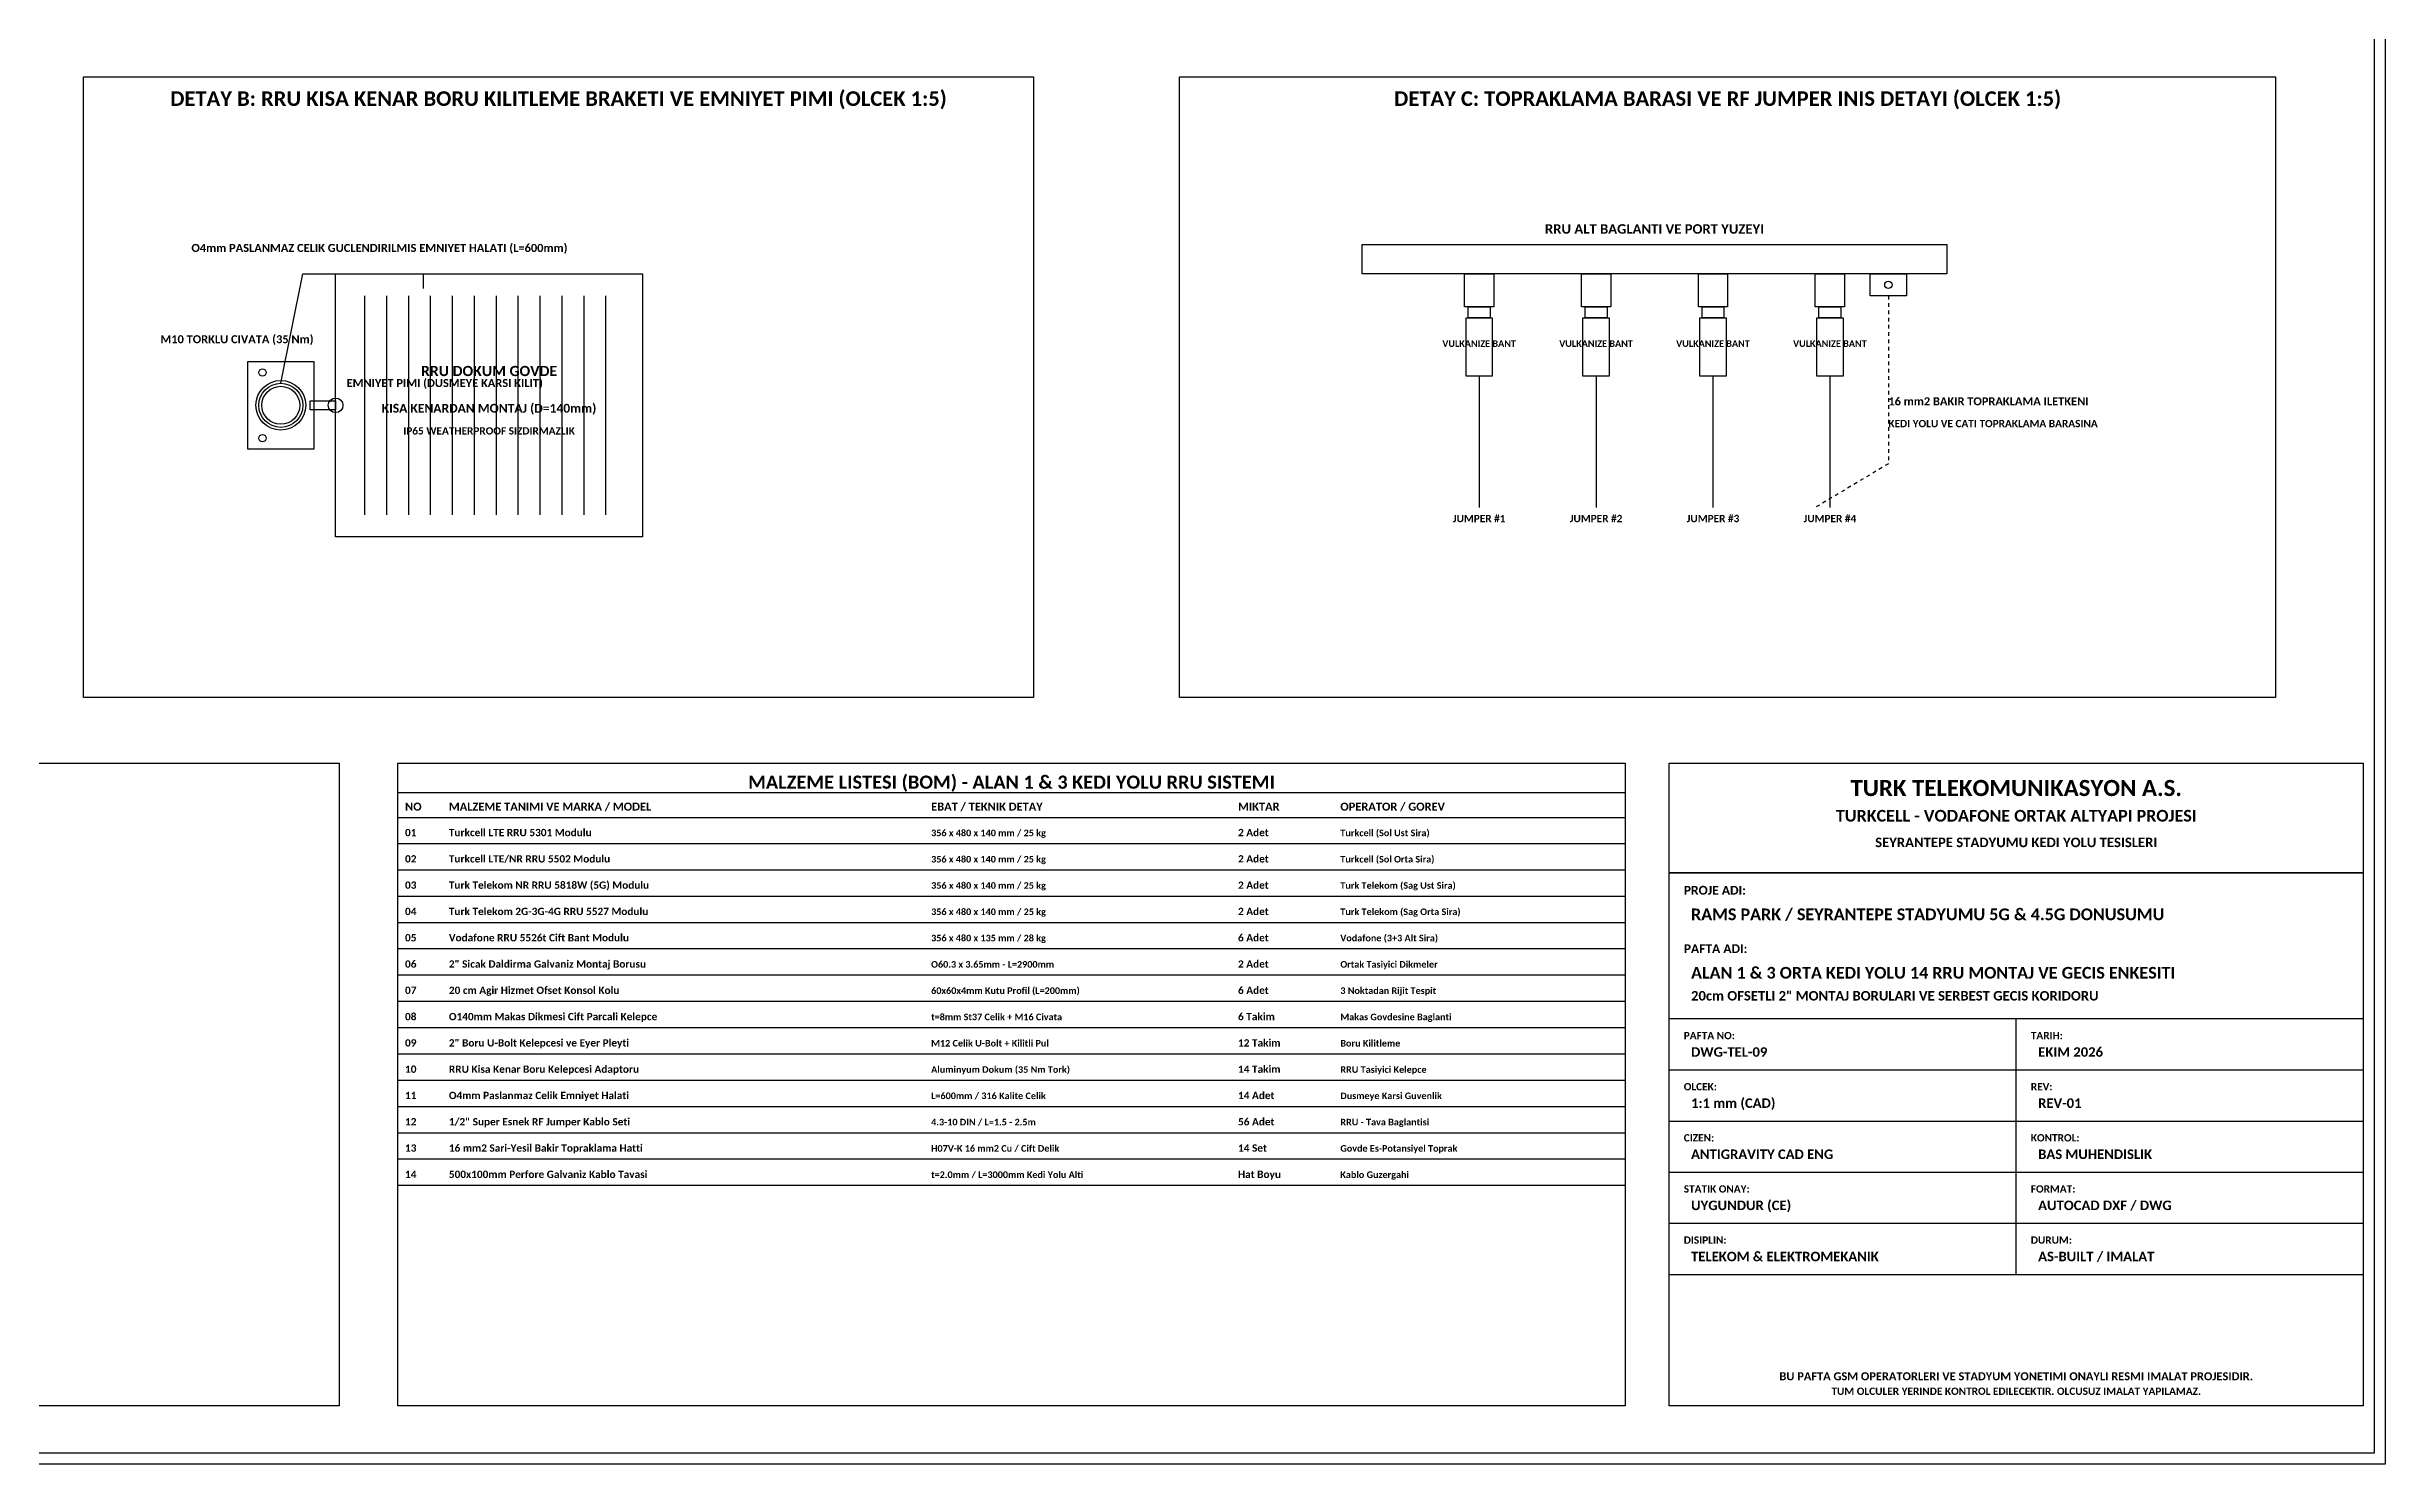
# Model space of a CAD drawing. Header units: millimetres. Extents: x -2532 to 2500, y -1000 to 4553.
# Drawn here: x -700 to 2500, y -1000 to 941 of the extents above; entities that cross this region are included whole.
import ezdxf
from ezdxf.enums import TextEntityAlignment as Align

# ---------------------------------------------------------------- set-up
doc = ezdxf.new("R2010")
doc.units = ezdxf.units.MM
doc.linetypes.add('DASHED', pattern=[10, 5, -5])
for name, color, linetype in [('EKP_TURKCELL_RRU', 5, 'CONTINUOUS'), ('KABLO_TAVALARI', 6, 'CONTINUOUS'), ('METIN_BILGI', 7, 'CONTINUOUS'), ('MONTAJ_BORULARI', 2, 'CONTINUOUS'), ('YURUYUS_KORIDORU', 3, 'DASHED')]:
    doc.layers.add(name, color=color, linetype=linetype)
doc.styles.get("Standard").update_dxf_attribs({"font": 'calibrib.ttf'})

msp = doc.modelspace()

# ---------------------------------------------------------------- linework, layer by layer
at = {"layer": 'EKP_TURKCELL_RRU'}
for p, q in [((-265, 300), (-265, 600)), ((-235, 300), (-235, 600)), ((-205, 300), (-205, 600)), ((-175, 300), (-175, 600)), ((-145, 300), (-145, 600)), ((-115, 300), (-115, 600)), ((-85, 300), (-85, 600)), ((-55, 300), (-55, 600)), ((-25, 300), (-25, 600)), ((5, 300), (5, 600)), ((35, 300), (35, 600)), ((65, 300), (65, 600))]:
    msp.add_line(p, q, dxfattribs=at)
for points in [[(1100, 630), (1100, 670), (1900, 670), (1900, 630)], [(-305, 270), (-305, 630), (115, 630), (115, 270)]]:
    msp.add_lwpolyline(points, close=True, dxfattribs=at)
at = {"layer": 'KABLO_TAVALARI'}
for p, q in [((1260, 490), (1260, 310)), ((1420, 490), (1420, 310)), ((1580, 490), (1580, 310)), ((1740, 490), (1740, 310))]:
    msp.add_line(p, q, dxfattribs=at)
for points in [[(1242, 490), (1242, 570), (1278, 570), (1278, 490)], [(1402, 490), (1402, 570), (1438, 570), (1438, 490)], [(1562, 490), (1562, 570), (1598, 570), (1598, 490)], [(1722, 490), (1722, 570), (1758, 570), (1758, 490)]]:
    msp.add_lwpolyline(points, close=True, dxfattribs=at)
at = {"layer": 'METIN_BILGI'}
for p, q in [((-220, -150), (1460, -150)), ((-220, -186), (1460, -186)), ((-220, -222), (1460, -222)), ((-220, -258), (1460, -258)), ((-220, -294), (1460, -294)), ((-220, -330), (1460, -330)), ((-220, -366), (1460, -366)), ((-220, -402), (1460, -402)), ((1995, -460), (1995, -390)), ((-220, -438), (1460, -438)), ((-220, -474), (1460, -474)), ((1520, -460), (2470, -460)), ((1995, -530), (1995, -460)), ((-220, -510), (1460, -510)), ((1520, -530), (2470, -530)), ((1995, -600), (1995, -530)), ((-220, -546), (1460, -546)), ((-220, -582), (1460, -582)), ((1520, -600), (2470, -600)), ((1995, -670), (1995, -600)), ((-220, -618), (1460, -618)), ((1520, -670), (2470, -670)), ((1995, -740), (1995, -670)), ((1520, -740), (2470, -740))]:
    msp.add_line(p, q, dxfattribs=at)
for points in [[(-2500, -1000), (-2500, 3200), (2500, 3200), (2500, -1000)], [(-2485, -985), (-2485, 3185), (2485, 3185), (2485, -985)], [(-650, 50), (-650, 900), (650, 900), (650, 50)], [(850, 50), (850, 900), (2350, 900), (2350, 50)], [(-2450, -920), (-2450, -40), (-300, -40), (-300, -920)], [(-220, -920), (-220, -40), (1460, -40), (1460, -920)], [(1520, -920), (1520, -40), (2470, -40), (2470, -920)], [(1520, -190), (1520, -40), (2470, -40), (2470, -190)], [(-220, -115), (-220, -80), (1460, -80), (1460, -115)], [(1520, -390), (1520, -190), (2470, -190), (2470, -390)]]:
    msp.add_lwpolyline(points, close=True, dxfattribs=at)
at = {"layer": 'MONTAJ_BORULARI'}
for p, q in [((-380, 480.15), (-350, 630)), ((-350, 630), (-185, 630)), ((-185, 630), (-185, 610))]:
    msp.add_line(p, q, dxfattribs=at)
for points in [[(1240, 585), (1240, 630), (1280, 630), (1280, 585)], [(1400, 585), (1400, 630), (1440, 630), (1440, 585)], [(1560, 585), (1560, 630), (1600, 630), (1600, 585)], [(1720, 585), (1720, 630), (1760, 630), (1760, 585)], [(1795, 600), (1795, 630), (1845, 630), (1845, 600)], [(1245, 570), (1245, 585), (1275, 585), (1275, 570)], [(1405, 570), (1405, 585), (1435, 585), (1435, 570)], [(1565, 570), (1565, 585), (1595, 585), (1595, 570)], [(1725, 570), (1725, 585), (1755, 585), (1755, 570)], [(-425, 390), (-425, 510), (-335, 510), (-335, 390)], [(-340, 444), (-340, 456), (-305, 456), (-305, 444)]]:
    msp.add_lwpolyline(points, close=True, dxfattribs=at)
for centre, radius in [((1820, 615), 5), ((-380, 450), 34), ((-380, 450), 30.15), ((-405, 495), 5), ((-380, 450), 26), ((-305, 450), 10), ((-405, 405), 5)]:
    msp.add_circle(centre, radius, dxfattribs=at)
at = {"layer": 'YURUYUS_KORIDORU'}
for p, q in [((1820, 600), (1820, 370)), ((1820, 370), (1720, 310))]:
    msp.add_line(p, q, dxfattribs=at)

# ---------------------------------------------------------------- texts
at = {"layer": 'METIN_BILGI'}
for s, height, p in [('DETAY B: RRU KISA KENAR BORU KILITLEME BRAKETI VE EMNIYET PIMI (OLCEK 1:5)', 20, (0, 860)), ('DETAY C: TOPRAKLAMA BARASI VE RF JUMPER INIS DETAYI (OLCEK 1:5)', 20, (1600, 860)), ('O4mm PASLANMAZ CELIK GUCLENDIRILMIS EMNIYET HALATI (L=600mm)', 11, (-245, 660)), ('RRU ALT BAGLANTI VE PORT YUZEYI', 13, (1500, 685)), ('M10 TORKLU CIVATA (35 Nm)', 11, (-440, 535)), ('VULKANIZE BANT', 9, (1260, 530)), ('VULKANIZE BANT', 9, (1420, 530)), ('VULKANIZE BANT', 9, (1580, 530)), ('VULKANIZE BANT', 9, (1740, 530)), ('RRU DOKUM GOVDE', 14, (-95, 490)), ('KISA KENARDAN MONTAJ (D=140mm)', 12, (-95, 440)), ('IP65 WEATHERPROOF SIZDIRMAZLIK', 10, (-95, 410)), ('JUMPER #1', 10, (1260, 290)), ('JUMPER #2', 10, (1420, 290)), ('JUMPER #3', 10, (1580, 290)), ('JUMPER #4', 10, (1740, 290)), ('MALZEME LISTESI (BOM) - ALAN 1 & 3 KEDI YOLU RRU SISTEMI', 18, (620, -75)), ('TURK TELEKOMUNIKASYON A.S.', 22, (1995, -85)), ('TURKCELL - VODAFONE ORTAK ALTYAPI PROJESI', 16, (1995, -120)), ('SEYRANTEPE STADYUMU KEDI YOLU TESISLERI', 13, (1995, -155)), ('BU PAFTA GSM OPERATORLERI VE STADYUM YONETIMI ONAYLI RESMI IMALAT PROJESIDIR.', 11, (1995, -885)), ('TUM OLCULER YERINDE KONTROL EDILECEKTIR. OLCUSUZ IMALAT YAPILAMAZ.', 10, (1995, -905))]:
    msp.add_text(s, height=height, dxfattribs=at).set_placement(p, align=Align.CENTER)
for s, height, p in [('EMNIYET PIMI (DUSMEYE KARSI KILIT)', 11, (-290, 475)), ('16 mm2 BAKIR TOPRAKLAMA ILETKENI', 11, (1820, 450)), ('KEDI YOLU VE CATI TOPRAKLAMA BARASINA', 10, (1820, 420)), ('NO', 11, (-210, -105)), ('MALZEME TANIMI VE MARKA / MODEL', 11, (-150, -105)), ('EBAT / TEKNIK DETAY', 11, (510, -105)), ('MIKTAR', 11, (930, -105)), ('OPERATOR / GOREV', 11, (1070, -105)), ('01', 10, (-210, -140)), ('Turkcell LTE RRU 5301 Modulu', 10, (-150, -140)), ('356 x 480 x 140 mm / 25 kg', 9, (510, -140)), ('2 Adet', 10, (930, -140)), ('Turkcell (Sol Ust Sira)', 9, (1070, -140)), ('02', 10, (-210, -176)), ('Turkcell LTE/NR RRU 5502 Modulu', 10, (-150, -176)), ('356 x 480 x 140 mm / 25 kg', 9, (510, -176)), ('2 Adet', 10, (930, -176)), ('Turkcell (Sol Orta Sira)', 9, (1070, -176)), ('03', 10, (-210, -212)), ('Turk Telekom NR RRU 5818W (5G) Modulu', 10, (-150, -212)), ('356 x 480 x 140 mm / 25 kg', 9, (510, -212)), ('2 Adet', 10, (930, -212)), ('Turk Telekom (Sag Ust Sira)', 9, (1070, -212)), ('PROJE ADI:', 12, (1540, -220)), ('04', 10, (-210, -248)), ('Turk Telekom 2G-3G-4G RRU 5527 Modulu', 10, (-150, -248)), ('356 x 480 x 140 mm / 25 kg', 9, (510, -248)), ('2 Adet', 10, (930, -248)), ('Turk Telekom (Sag Orta Sira)', 9, (1070, -248)), ('RAMS PARK / SEYRANTEPE STADYUMU 5G & 4.5G DONUSUMU', 16, (1550, -255)), ('05', 10, (-210, -284)), ('Vodafone RRU 5526t Cift Bant Modulu', 10, (-150, -284)), ('356 x 480 x 135 mm / 28 kg', 9, (510, -284)), ('6 Adet', 10, (930, -284)), ('Vodafone (3+3 Alt Sira)', 9, (1070, -284)), ('PAFTA ADI:', 12, (1540, -300)), ('06', 10, (-210, -320)), ('2" Sicak Daldirma Galvaniz Montaj Borusu', 10, (-150, -320)), ('O60.3 x 3.65mm - L=2900mm', 9, (510, -320)), ('2 Adet', 10, (930, -320)), ('Ortak Tasiyici Dikmeler', 9, (1070, -320)), ('ALAN 1 & 3 ORTA KEDI YOLU 14 RRU MONTAJ VE GECIS ENKESITI', 16, (1550, -335)), ('07', 10, (-210, -356)), ('20 cm Agir Hizmet Ofset Konsol Kolu', 10, (-150, -356)), ('60x60x4mm Kutu Profil (L=200mm)', 9, (510, -356)), ('6 Adet', 10, (930, -356)), ('3 Noktadan Rijit Tespit', 9, (1070, -356)), ('20cm OFSETLI 2" MONTAJ BORULARI VE SERBEST GECIS KORIDORU', 13, (1550, -365)), ('08', 10, (-210, -392)), ('O140mm Makas Dikmesi Cift Parcali Kelepce', 10, (-150, -392)), ('t=8mm St37 Celik + M16 Civata', 9, (510, -392)), ('6 Takim', 10, (930, -392)), ('Makas Govdesine Baglanti', 9, (1070, -392)), ('PAFTA NO:', 10, (1540, -418)), ('TARIH:', 10, (2015, -418)), ('09', 10, (-210, -428)), ('2" Boru U-Bolt Kelepcesi ve Eyer Pleyti', 10, (-150, -428)), ('M12 Celik U-Bolt + Kilitli Pul', 9, (510, -428)), ('12 Takim', 10, (930, -428)), ('Boru Kilitleme', 9, (1070, -428)), ('DWG-TEL-09', 13, (1550, -442)), ('EKIM 2026', 13, (2025, -442)), ('10', 10, (-210, -464)), ('RRU Kisa Kenar Boru Kelepcesi Adaptoru', 10, (-150, -464)), ('Aluminyum Dokum (35 Nm Tork)', 9, (510, -464)), ('14 Takim', 10, (930, -464)), ('RRU Tasiyici Kelepce', 9, (1070, -464)), ('OLCEK:', 10, (1540, -488)), ('REV:', 10, (2015, -488)), ('11', 10, (-210, -500)), ('O4mm Paslanmaz Celik Emniyet Halati', 10, (-150, -500)), ('L=600mm / 316 Kalite Celik', 9, (510, -500)), ('14 Adet', 10, (930, -500)), ('Dusmeye Karsi Guvenlik', 9, (1070, -500)), ('1:1 mm (CAD)', 13, (1550, -512)), ('REV-01', 13, (2025, -512)), ('12', 10, (-210, -536)), ('1/2" Super Esnek RF Jumper Kablo Seti', 10, (-150, -536)), ('4.3-10 DIN / L=1.5 - 2.5m', 9, (510, -536)), ('56 Adet', 10, (930, -536)), ('RRU - Tava Baglantisi', 9, (1070, -536)), ('13', 10, (-210, -572)), ('16 mm2 Sari-Yesil Bakir Topraklama Hatti', 10, (-150, -572)), ('H07V-K 16 mm2 Cu / Cift Delik', 9, (510, -572)), ('14 Set', 10, (930, -572)), ('Govde Es-Potansiyel Toprak', 9, (1070, -572)), ('CIZEN:', 10, (1540, -558)), ('ANTIGRAVITY CAD ENG', 13, (1550, -582)), ('KONTROL:', 10, (2015, -558)), ('BAS MUHENDISLIK', 13, (2025, -582)), ('14', 10, (-210, -608)), ('500x100mm Perfore Galvaniz Kablo Tavasi', 10, (-150, -608)), ('t=2.0mm / L=3000mm Kedi Yolu Alti', 9, (510, -608)), ('Hat Boyu', 10, (930, -608)), ('Kablo Guzergahi', 9, (1070, -608)), ('STATIK ONAY:', 10, (1540, -628)), ('UYGUNDUR (CE)', 13, (1550, -652)), ('FORMAT:', 10, (2015, -628)), ('AUTOCAD DXF / DWG', 13, (2025, -652)), ('DISIPLIN:', 10, (1540, -698)), ('DURUM:', 10, (2015, -698)), ('TELEKOM & ELEKTROMEKANIK', 13, (1550, -722)), ('AS-BUILT / IMALAT', 13, (2025, -722))]:
    msp.add_text(s, height=height, dxfattribs=at).set_placement(p)

doc.saveas('drawing.dxf')
